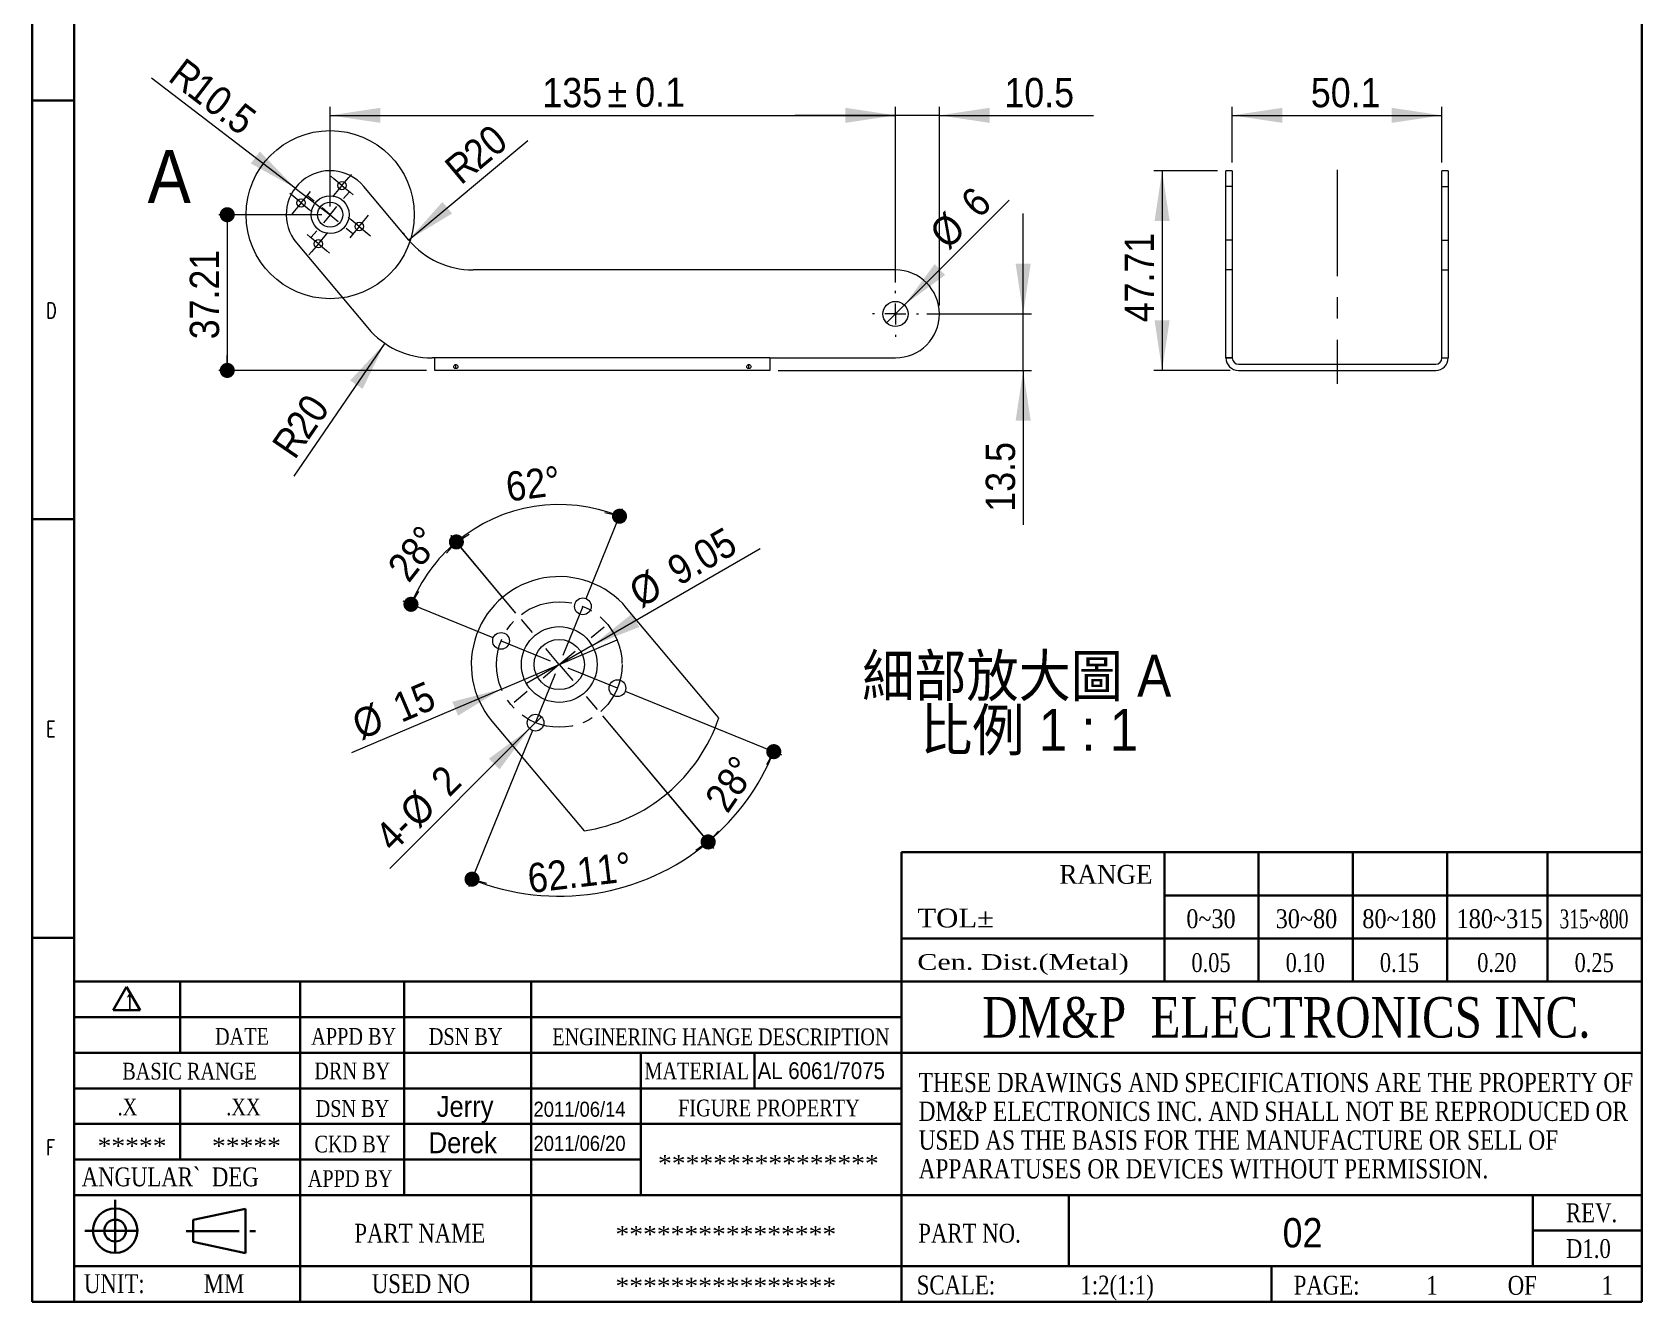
# Model space of a CAD drawing. Header units: millimetres. Extents: x 10 to 202, y 2 to 295.
# Drawn here: x 10 to 202.2, y 2.5 to 154.2 of the extents above; entities that cross this region are included whole.
import ezdxf

# ---------------------------------------------------------------- set-up
doc = ezdxf.new("R2010")
doc.units = ezdxf.units.MM
doc.header["$PDSIZE"] = -1
doc.linetypes.add('CENTER', pattern=[10.16, 6.35, -1.27, 1.27, -1.27])
doc.linetypes.add('CENTERX2', pattern=[20.32, 12.7, -2.54, 2.54, -2.54])
doc.layers.add('SLD-0', color=179, linetype='Continuous')
for name, color, linetype, lineweight in [('中心線2', 1, 'CENTER', 15), ('尺寸標柱線', 3, 'Continuous', 15), ('文字線性', 179, 'Continuous', 15)]:
    doc.layers.add(name, color=color, linetype=linetype, lineweight=lineweight)
doc.styles.add('SLDTEXTSTYLE0', font='GOTHIC.TTF', dxfattribs={"width": 0.913})
doc.styles.add('SLDTEXTSTYLE10', font='times.ttf', dxfattribs={"width": 1.26888})
doc.styles.add('SLDTEXTSTYLE11', font='times.ttf', dxfattribs={"width": 0.786331})
doc.styles.add('SLDTEXTSTYLE12', font='times.ttf', dxfattribs={"width": 0.8})
doc.styles.add('SLDTEXTSTYLE13', font='times.ttf', dxfattribs={"width": 1.090687})
doc.styles.add('SLDTEXTSTYLE14', font='txt_____.ttf', dxfattribs={"width": 0.75})
doc.styles.add('SLDTEXTSTYLE15', font='txt_____.ttf', dxfattribs={"width": 0.7})
doc.styles.add('SLDTEXTSTYLE16', font='GOTHIC.TTF', dxfattribs={"width": 0.913, "bigfont": 'bigfont'})
doc.styles.add('SLDTEXTSTYLE3', font='times.ttf', dxfattribs={"width": 0.950828})
doc.styles.add('SLDTEXTSTYLE4', font='times.ttf', dxfattribs={"width": 1.081739})
doc.styles.add('SLDTEXTSTYLE5', font='times.ttf', dxfattribs={"width": 0.846979})
doc.styles.add('SLDTEXTSTYLE6', font='times.ttf', dxfattribs={"width": 0.850598})
doc.styles.add('SLDTEXTSTYLE7', font='times.ttf', dxfattribs={"width": 0.853029})
doc.styles.add('SLDTEXTSTYLE8', font='times.ttf', dxfattribs={"width": 0.854773})
doc.styles.add('SLDTEXTSTYLE9', font='times.ttf', dxfattribs={"width": 0.683818})
doc.dimstyles.new('SLDDIMSTYLE0', dxfattribs={"dimtxt": 3.5, "dimasz": 6, "dimexe": 0, "dimexo": 0.0625, "dimgap": 0.875, "dimtad": 2, "dimdec": 1, "dimlfac": 2, "dimrnd": 1e-09, "dimzin": 12, "dimdsep": 46, "dimtxsty": 'SLDTEXTSTYLE0', "dimsah": 1, "dimcen": 0.09, "dimadec": 0, "dimazin": 0, "dimtfac": 1, "dimtdec": 1, "dimtofl": 0, "dimtmove": 0, "dimatfit": 3, "dimfxl": 0, "dimtolj": 1, "dimtzin": 12, "dimarcsym": 0})
doc.dimstyles.new('SLDDIMSTYLE1', dxfattribs={"dimtxt": 3.5, "dimasz": 6, "dimexe": 0, "dimexo": 0.0625, "dimgap": 0.875, "dimtad": 2, "dimdec": 1, "dimlfac": 2, "dimrnd": 1e-09, "dimzin": 12, "dimdsep": 46, "dimtxsty": 'SLDTEXTSTYLE0', "dimsah": 1, "dimcen": 0.09, "dimadec": 0, "dimazin": 0, "dimtfac": 1, "dimtdec": 1, "dimtofl": 0, "dimtmove": 0, "dimatfit": 3, "dimfxl": 0, "dimtolj": 1, "dimtzin": 12, "dimarcsym": 0})
doc.dimstyles.new('SLDDIMSTYLE10', dxfattribs={"dimtxt": 3.5, "dimasz": 1.8, "dimexe": 0, "dimexo": 0.0625, "dimgap": 0.875, "dimtad": 2, "dimdec": 4, "dimzin": 12, "dimdsep": 46, "dimtxsty": 'SLDTEXTSTYLE0', "dimblk1": 'DOT', "dimblk2": 'DOT', "dimsah": 1, "dimcen": 0.09, "dimadec": 0, "dimazin": 0, "dimtfac": 1, "dimtdec": 0, "dimtofl": 0, "dimtmove": 0, "dimatfit": 3, "dimldrblk": 'DOT', "dimfxl": 0, "dimtolj": 1, "dimtzin": 12, "dimarcsym": 0})
doc.dimstyles.new('SLDDIMSTYLE11', dxfattribs={"dimtxt": 3.5, "dimasz": 1.8, "dimexe": 0, "dimexo": 0.0625, "dimgap": 0.875, "dimtad": 2, "dimdec": 4, "dimzin": 12, "dimdsep": 46, "dimtxsty": 'SLDTEXTSTYLE0', "dimblk1": 'DOT', "dimblk2": 'DOT', "dimsah": 1, "dimcen": 0.09, "dimazin": 0, "dimtfac": 1, "dimtofl": 0, "dimtmove": 0, "dimatfit": 3, "dimldrblk": 'DOT', "dimfxl": 0, "dimtolj": 1, "dimtzin": 12, "dimarcsym": 0})
doc.dimstyles.new('SLDDIMSTYLE12', dxfattribs={"dimtxt": 3.5, "dimasz": 6, "dimexe": 0, "dimexo": 0.0625, "dimgap": 0.875, "dimtad": 2, "dimrnd": 1e-09, "dimzin": 12, "dimdsep": 46, "dimtxsty": 'SLDTEXTSTYLE0', "dimsah": 1, "dimcen": 0.09, "dimadec": 0, "dimazin": 0, "dimtfac": 1, "dimtmove": 0, "dimatfit": 3, "dimfxl": 0, "dimtolj": 1, "dimtzin": 12, "dimarcsym": 0})
doc.dimstyles.new('SLDDIMSTYLE13', dxfattribs={"dimtxt": 3.5, "dimasz": 6, "dimexe": 0, "dimexo": 0.0625, "dimgap": 0.875, "dimtad": 2, "dimrnd": 1e-09, "dimzin": 12, "dimdsep": 46, "dimtxsty": 'SLDTEXTSTYLE0', "dimsah": 1, "dimcen": 0.09, "dimadec": 0, "dimazin": 0, "dimtfac": 1, "dimtmove": 0, "dimatfit": 3, "dimfxl": 0, "dimtolj": 1, "dimtzin": 12, "dimarcsym": 0})
doc.dimstyles.new('SLDDIMSTYLE2', dxfattribs={"dimtxt": 3.5, "dimasz": 6, "dimexe": 0, "dimexo": 0.0625, "dimgap": 0.875, "dimtad": 2, "dimlfac": 2, "dimrnd": 1e-09, "dimzin": 12, "dimdsep": 46, "dimtxsty": 'SLDTEXTSTYLE0', "dimsah": 1, "dimcen": 0.09, "dimadec": 0, "dimazin": 0, "dimtfac": 1, "dimtofl": 0, "dimtmove": 0, "dimatfit": 3, "dimfxl": 0, "dimtolj": 1, "dimtzin": 12, "dimarcsym": 0})
doc.dimstyles.new('SLDDIMSTYLE3', dxfattribs={"dimtxt": 3.5, "dimasz": 6, "dimexe": 0, "dimexo": 0.0625, "dimgap": 0.875, "dimtad": 2, "dimlfac": 2, "dimrnd": 1e-09, "dimzin": 12, "dimdsep": 46, "dimtxsty": 'SLDTEXTSTYLE0', "dimsah": 1, "dimcen": 0.09, "dimadec": 0, "dimazin": 0, "dimtfac": 1, "dimtmove": 0, "dimatfit": 3, "dimfxl": 0, "dimtolj": 1, "dimtzin": 12, "dimarcsym": 0})
doc.dimstyles.new('SLDDIMSTYLE4', dxfattribs={"dimtxt": 3.5, "dimasz": 6, "dimexe": 0, "dimexo": 0.0625, "dimgap": 0.875, "dimtad": 2, "dimlfac": 2, "dimrnd": 1e-09, "dimzin": 12, "dimdsep": 46, "dimtxsty": 'SLDTEXTSTYLE0', "dimsah": 1, "dimcen": 0.09, "dimadec": 0, "dimazin": 0, "dimtfac": 1, "dimtofl": 0, "dimtmove": 1, "dimatfit": 3, "dimfxl": 0, "dimtolj": 1, "dimtzin": 12, "dimarcsym": 0})
doc.dimstyles.new('SLDDIMSTYLE5', dxfattribs={"dimtxt": 3.5, "dimasz": 6, "dimexe": 0, "dimexo": 0.0625, "dimgap": 0.875, "dimtad": 2, "dimlfac": 2, "dimrnd": 1e-09, "dimzin": 12, "dimdsep": 46, "dimtxsty": 'SLDTEXTSTYLE0', "dimsah": 1, "dimcen": 0.09, "dimadec": 0, "dimazin": 0, "dimtfac": 1, "dimtofl": 0, "dimtmove": 0, "dimatfit": 3, "dimfxl": 0, "dimtolj": 1, "dimtzin": 12, "dimarcsym": 0})
doc.dimstyles.new('SLDDIMSTYLE6', dxfattribs={"dimtxt": 3.5, "dimasz": 1.8, "dimexe": 0, "dimexo": 0.0625, "dimgap": 0.875, "dimtad": 2, "dimlfac": 2, "dimrnd": 1e-09, "dimzin": 12, "dimdsep": 46, "dimtxsty": 'SLDTEXTSTYLE0', "dimblk1": 'DOT', "dimblk2": 'DOT', "dimsah": 1, "dimcen": 0.09, "dimadec": 0, "dimazin": 0, "dimtfac": 1, "dimtofl": 0, "dimtmove": 0, "dimatfit": 3, "dimldrblk": 'DOT', "dimfxl": 0, "dimtolj": 1, "dimtzin": 12, "dimarcsym": 0})
doc.dimstyles.new('SLDDIMSTYLE7', dxfattribs={"dimtxt": 3.5, "dimasz": 6, "dimexe": 0, "dimexo": 0.0625, "dimgap": 0.875, "dimtad": 2, "dimdec": 1, "dimlfac": 2, "dimrnd": 1e-09, "dimzin": 12, "dimdsep": 46, "dimtxsty": 'SLDTEXTSTYLE0', "dimsah": 1, "dimcen": 0.09, "dimadec": 0, "dimazin": 0, "dimtfac": 1, "dimtdec": 1, "dimtofl": 0, "dimtmove": 0, "dimatfit": 3, "dimfxl": 0, "dimtolj": 1, "dimtzin": 12, "dimarcsym": 0})

# ---------------------------------------------------------------- blocks, each defined once
blk = doc.blocks.new('SW_NOTE_1')
at = {"layer": 'SLD-0', "color": 0, "char_height": 2.3, "attachment_point": 1, "style": 'SLDTEXTSTYLE12'}
for s, insert in [('THESE DRAWINGS AND SPECIFICATIONS ARE THE PROPERTY OF', (0, 3.02)), ('DM&P ELECTRONICS INC. AND SHALL NOT BE REPRODUCED OR ', (0, -0.42)), ('USED AS THE BASIS FOR THE MANUFACTURE OR SELL OF ', (0, -3.86)), ('APPARATUSES OR DEVICES WITHOUT PERMISSION.', (0, -7.29))]:
    blk.add_mtext(s, dxfattribs=dict(at, insert=insert))
blk = doc.blocks.new('*D8')
at = {"layer": '尺寸標柱線', "color": 5}
for p, q in [((113.08, 144.23), (101.08, 144.23)), ((113.08, 124.26), (113.08, 145.23)), ((118.33, 144.23), (113.08, 144.23)), ((118.33, 121.51), (118.33, 145.23)), ((118.33, 144.23), (136.72, 144.23))]:
    blk.add_line(p, q, dxfattribs=at)
for points in [[(113.08, 144.23), (107.08, 145.13), (107.08, 143.33)], [(118.33, 144.23), (124.33, 143.33), (124.33, 145.13)]]:
    blk.add_solid(points, dxfattribs=at)
at = {"layer": '尺寸標柱線', "color": 5, "insert": (126.09, 148.7), "char_height": 3.5, "attachment_point": 1, "style": 'SLDTEXTSTYLE0'}
blk.add_mtext('10.5', dxfattribs=at)
blk = doc.blocks.new('*D9')
at = {"layer": '尺寸標柱線', "color": 5}
for p, q in [((45.58, 133.36), (45.58, 145.23)), ((45.58, 144.23), (113.08, 144.23)), ((113.08, 124.26), (113.08, 145.23))]:
    blk.add_line(p, q, dxfattribs=at)
for points in [[(45.58, 144.23), (51.58, 143.33), (51.58, 145.13)], [(113.08, 144.23), (107.08, 145.13), (107.08, 143.33)]]:
    blk.add_solid(points, dxfattribs=at)
at = {"layer": '尺寸標柱線', "color": 5, "char_height": 3.5, "attachment_point": 1, "style": 'SLDTEXTSTYLE0'}
for s, insert in [('135', (70.92, 148.7)), ('%%p', (78.68, 148.7)), ('0.1', (82.01, 148.75))]:
    blk.add_mtext(s, dxfattribs=dict(at, insert=insert))
blk = doc.blocks.new('*D10')
at = {"layer": '尺寸標柱線', "color": 5}
for p, q in [((128.33, 120.51), (128.33, 132.51)), ((116.83, 120.51), (129.33, 120.51)), ((128.33, 113.76), (128.33, 120.51)), ((99.08, 113.76), (129.33, 113.76)), ((128.33, 113.76), (128.33, 95.3))]:
    blk.add_line(p, q, dxfattribs=at)
for points in [[(128.33, 120.51), (129.23, 126.51), (127.43, 126.51)], [(128.33, 113.76), (127.43, 107.76), (129.23, 107.76)]]:
    blk.add_solid(points, dxfattribs=at)
at = {"layer": '尺寸標柱線', "color": 5, "insert": (123.86, 96.89), "char_height": 3.5, "attachment_point": 1, "rotation": 90, "style": 'SLDTEXTSTYLE0'}
blk.add_mtext('13.5', dxfattribs=at)
blk = doc.blocks.new('*D11')
at = {"layer": '尺寸標柱線', "color": 5}
for q in [(126.67, 134.1), (112.02, 119.45)]:
    blk.add_line((114.14, 121.57), q, dxfattribs=at)
blk.add_solid([(114.14, 121.57), (119.02, 125.17), (117.75, 126.45)], dxfattribs=at)
at = {"layer": '尺寸標柱線', "color": 5, "char_height": 3.5, "attachment_point": 1, "rotation": 45, "style": 'SLDTEXTSTYLE0'}
for s, insert in [('6', (120.6, 134.27)), ('%%c', (116.87, 130.54))]:
    blk.add_mtext(s, dxfattribs=dict(at, insert=insert))
blk = doc.blocks.new('*D12')
at = {"layer": '尺寸標柱線', "color": 5}
blk.add_line((54.96, 129.36), (69.19, 141.21), dxfattribs=at)
blk.add_arc((62.64, 135.76), 10, 214.0674, 214.2894, dxfattribs=at)
blk.add_solid([(54.96, 129.36), (60.14, 132.51), (58.99, 133.89)], dxfattribs=at)
at = {"layer": '尺寸標柱線', "color": 5, "char_height": 3.5, "attachment_point": 1, "rotation": 39.778, "style": 'SLDTEXTSTYLE0'}
for s, insert in [('20', (61.14, 140.32)), ('R', (58.96, 138.51))]:
    blk.add_mtext(s, dxfattribs=dict(at, insert=insert))
blk = doc.blocks.new('*D13')
at = {"layer": '尺寸標柱線', "color": 5}
blk.add_line((52.1, 117), (41.24, 101.14), dxfattribs=at)
blk.add_solid([(52.1, 117), (47.97, 112.56), (49.45, 111.55)], dxfattribs=at)
at = {"layer": '尺寸標柱線', "color": 5, "char_height": 3.5, "attachment_point": 1, "rotation": 55.6151, "style": 'SLDTEXTSTYLE0'}
for s, insert in [('20', (40.06, 107.3)), ('R', (38.46, 104.96))]:
    blk.add_mtext(s, dxfattribs=dict(at, insert=insert))
blk = doc.blocks.new('_DOT')
at = {"color": 0, "linetype": 'ByBlock', "lineweight": -2}
blk.add_line((-0.5, 0), (-1, 0), dxfattribs=at)
at = {"color": 0, "linetype": 'ByBlock', "const_width": 0.5}
blk.add_lwpolyline([(-0.25, 0, 1), (0.25, 0, 1)], format="xyb", close=True, dxfattribs=at)
blk = doc.blocks.new('*D15')
at = {"layer": '尺寸標柱線', "color": 5}
for p, q in [((44.58, 132.36), (32.29, 132.36)), ((33.29, 132.36), (33.29, 113.76)), ((57.08, 113.76), (32.29, 113.76))]:
    blk.add_line(p, q, dxfattribs=at)
at = {"layer": '尺寸標柱線', "color": 5, "xscale": 1.8, "yscale": 1.8}
for p, rotation in [((33.29, 132.36, 2.48), 90.0000000000004), ((33.29, 113.76, 2.48), 270.0000000000004)]:
    blk.add_blockref('_DOT', p, dxfattribs=dict(at, rotation=rotation))
at = {"layer": '尺寸標柱線', "color": 5, "insert": (28.82, 117.48), "char_height": 3.5, "attachment_point": 1, "rotation": 90, "style": 'SLDTEXTSTYLE0'}
blk.add_mtext('37.21', dxfattribs=at)
blk = doc.blocks.new('*D16')
at = {"layer": '尺寸標柱線', "color": 5}
for q in [(24.24, 148.68), (45.58, 132.36)]:
    blk.add_line((41.41, 135.55), q, dxfattribs=at)
blk.add_solid([(41.41, 135.55), (37.19, 139.91), (36.1, 138.48)], dxfattribs=at)
at = {"layer": '尺寸標柱線', "color": 5, "char_height": 3.5, "attachment_point": 1, "rotation": 322.6026, "style": 'SLDTEXTSTYLE0'}
for s, insert in [('R', (28.2, 151.25)), ('10.5', (30.45, 149.53))]:
    blk.add_mtext(s, dxfattribs=dict(at, insert=insert))
blk = doc.blocks.new('SW_CENTERMARKSYMBOL_0')
at = {"layer": '中心線2', "color": 0}
for p, q in [((-1.92, 1.61), (-2.69, 2.26)), ((1.61, 1.92), (2.26, 2.69)), ((0, 0), (-0.96, 0.8)), ((0, 0), (-0.8, -0.96)), ((0, 0), (0.8, 0.96)), ((0, 0), (0.96, -0.8)), ((-1.61, -1.92), (-2.26, -2.69)), ((1.92, -1.61), (2.69, -2.26))]:
    blk.add_line(p, q, dxfattribs=at)
blk = doc.blocks.new('SW_CENTERMARKSYMBOL_1')
at = {"layer": '中心線2', "color": 0}
for p, q in [((0, 2.5), (0, 2.75)), ((-2.5, 0), (-2.75, 0)), ((0, 0), (-1.25, 0)), ((0, 0), (0, 1.25)), ((0, 0), (0, -1.25)), ((0, 0), (1.25, 0)), ((2.5, 0), (2.75, 0)), ((0, -2.5), (0, -2.75))]:
    blk.add_line(p, q, dxfattribs=at)
blk = doc.blocks.new('SW_CENTERMARKSYMBOL_2')
at = {"layer": '中心線2', "color": 0}
for p, q in [((-0.96, 0.8), (-1.34, 1.12)), ((0, 0), (-0.96, 0.8)), ((0, 0), (-0.8, -0.96)), ((0, 0), (0.8, 0.96)), ((0, 0), (0.96, -0.8)), ((0.8, 0.96), (1.12, 1.34)), ((-0.8, -0.96), (-1.12, -1.34)), ((0.96, -0.8), (1.34, -1.12))]:
    blk.add_line(p, q, dxfattribs=at)
blk = doc.blocks.new('SW_CENTERMARKSYMBOL_3')
at = {"layer": '中心線2', "color": 0}
for p, q in [((-0.96, 0.8), (-1.34, 1.12)), ((0, 0), (-0.96, 0.8)), ((0, 0), (-0.8, -0.96)), ((0, 0), (0.8, 0.96)), ((0, 0), (0.96, -0.8)), ((0.8, 0.96), (1.12, 1.34)), ((-0.8, -0.96), (-1.12, -1.34)), ((0.96, -0.8), (1.34, -1.12))]:
    blk.add_line(p, q, dxfattribs=at)
blk = doc.blocks.new('SW_CENTERMARKSYMBOL_4')
at = {"layer": '中心線2', "color": 0}
for p, q in [((-0.96, 0.8), (-1.34, 1.12)), ((0, 0), (-0.96, 0.8)), ((0, 0), (-0.8, -0.96)), ((0, 0), (0.8, 0.96)), ((0, 0), (0.96, -0.8)), ((0.8, 0.96), (1.12, 1.34)), ((-0.8, -0.96), (-1.12, -1.34)), ((0.96, -0.8), (1.34, -1.12))]:
    blk.add_line(p, q, dxfattribs=at)
blk = doc.blocks.new('SW_CENTERMARKSYMBOL_5')
at = {"layer": '中心線2', "color": 0}
for p, q in [((-0.96, 0.8), (-1.34, 1.12)), ((0, 0), (-0.96, 0.8)), ((0, 0), (-0.8, -0.96)), ((0, 0), (0.8, 0.96)), ((0, 0), (0.96, -0.8)), ((0.8, 0.96), (1.12, 1.34)), ((-0.8, -0.96), (-1.12, -1.34)), ((0.96, -0.8), (1.34, -1.12))]:
    blk.add_line(p, q, dxfattribs=at)
blk = doc.blocks.new('*D29')
at = {"layer": '尺寸標柱線', "color": 5}
for p, q in [((153.29, 138.61), (153.29, 145.23)), ((153.29, 144.23), (178.34, 144.23)), ((178.34, 138.61), (178.34, 145.23))]:
    blk.add_line(p, q, dxfattribs=at)
for points in [[(153.29, 144.23), (159.29, 143.33), (159.29, 145.13)], [(178.34, 144.23), (172.34, 145.13), (172.34, 143.33)]]:
    blk.add_solid(points, dxfattribs=at)
at = {"layer": '尺寸標柱線', "color": 5, "insert": (162.68, 148.7), "char_height": 3.5, "attachment_point": 1, "style": 'SLDTEXTSTYLE0'}
blk.add_mtext('50.1', dxfattribs=at)
blk = doc.blocks.new('*D30')
at = {"layer": '尺寸標柱線', "color": 5}
for p, q in [((151.54, 137.61), (143.92, 137.61)), ((144.92, 137.61), (144.92, 113.76)), ((153.04, 113.76), (143.92, 113.76))]:
    blk.add_line(p, q, dxfattribs=at)
for points in [[(144.92, 137.61), (144.02, 131.61), (145.82, 131.61)], [(144.92, 113.76), (145.82, 119.76), (144.02, 119.76)]]:
    blk.add_solid(points, dxfattribs=at)
at = {"layer": '尺寸標柱線', "color": 5, "insert": (140.45, 119.51), "char_height": 3.5, "attachment_point": 1, "rotation": 90, "style": 'SLDTEXTSTYLE0'}
blk.add_mtext('47.71', dxfattribs=at)
blk = doc.blocks.new('*D31')
at = {"layer": '尺寸標柱線', "color": 5}
for p, q in [((67.77, 84.78), (60.01, 94.03)), ((65.06, 81.83), (54.3, 86.2))]:
    blk.add_line(p, q, dxfattribs=at)
blk.add_arc((72.93, 78.63), 19.11, 130, 157.8888, dxfattribs=at)
at = {"layer": '尺寸標柱線', "color": 5, "xscale": 1.8, "yscale": 1.8}
for p, rotation in [((60.65, 93.27, 0.1), 48.71563881535944), ((55.23, 85.82, 0.1), 239.1731143459191)]:
    blk.add_blockref('_DOT', p, dxfattribs=dict(at, rotation=rotation))
at = {"layer": '尺寸標柱線', "color": 5, "insert": (52.21, 90.42), "char_height": 3.5, "attachment_point": 1, "rotation": 51.8811, "style": 'SLDTEXTSTYLE0'}
blk.add_mtext('28°', dxfattribs=at)
blk = doc.blocks.new('*D32')
at = {"layer": '尺寸標柱線', "color": 5}
for p, q in [((76.13, 86.5), (80.5, 97.26)), ((67.77, 84.78), (60, 94.04))]:
    blk.add_line(p, q, dxfattribs=at)
blk.add_arc((72.93, 78.63), 19.11, 67.8888, 130, dxfattribs=at)
at = {"layer": '尺寸標柱線', "color": 5, "xscale": 1.8, "yscale": 1.8}
for p, rotation in [((80.13, 96.34, 0.1), 346.6027328553176), ((60.65, 93.27, 0.1), 211.2860203059616)]:
    blk.add_blockref('_DOT', p, dxfattribs=dict(at, rotation=rotation))
at = {"layer": '尺寸標柱線', "color": 5, "insert": (66.37, 101.55), "char_height": 3.5, "attachment_point": 1, "rotation": 7.4934, "style": 'SLDTEXTSTYLE0'}
blk.add_mtext('62°', dxfattribs=at)
blk = doc.blocks.new('*D33')
at = {"layer": '尺寸標柱線', "color": 5}
for p, q in [((78.09, 72.48), (91.37, 56.66)), ((69.73, 70.75), (62.14, 52.06))]:
    blk.add_line(p, q, dxfattribs=at)
blk.add_arc((72.93, 78.63), 27.68, 247.8888, 310, dxfattribs=at)
at = {"layer": '尺寸標柱線', "color": 5, "xscale": 1.8, "yscale": 1.8}
for p, rotation in [((90.72, 57.43, 0.1), 33.88398465471963), ((62.52, 52.99, 0.1), 164.0047685065613)]:
    blk.add_blockref('_DOT', p, dxfattribs=dict(at, rotation=rotation))
at = {"layer": '尺寸標柱線', "color": 5, "insert": (68.98, 54.79), "char_height": 3.5, "attachment_point": 1, "rotation": 6.8029, "style": 'SLDTEXTSTYLE0'}
blk.add_mtext('62.11°', dxfattribs=at)
blk = doc.blocks.new('*D34')
at = {"layer": '尺寸標柱線', "color": 5}
for p, q in [((80.81, 75.43), (99.48, 67.84)), ((78.09, 72.48), (91.35, 56.68))]:
    blk.add_line(p, q, dxfattribs=at)
blk.add_arc((72.93, 78.63), 27.65, 310, 337.8888, dxfattribs=at)
at = {"layer": '尺寸標柱線', "color": 5, "xscale": 1.8, "yscale": 1.8}
for p, rotation in [((98.55, 68.22, 0.1), 61.76818229629944), ((90.71, 57.44, 0.1), 226.1205708649825)]:
    blk.add_blockref('_DOT', p, dxfattribs=dict(at, rotation=rotation))
at = {"layer": '尺寸標柱線', "color": 5, "insert": (90.13, 62.68), "char_height": 3.5, "attachment_point": 1, "rotation": 55.7953, "style": 'SLDTEXTSTYLE0'}
blk.add_mtext('28°', dxfattribs=at)
blk = doc.blocks.new('*D35')
at = {"layer": '尺寸標柱線', "color": 5}
for q in [(79.84, 81.56), (48.13, 68.09)]:
    blk.add_line((66.03, 75.7), q, dxfattribs=at)
blk.add_solid([(66.03, 75.7), (60.16, 74.18), (60.86, 72.52)], dxfattribs=at)
at = {"layer": '尺寸標柱線', "color": 5, "char_height": 3.5, "attachment_point": 1, "rotation": 23.0146, "style": 'SLDTEXTSTYLE0'}
for s, insert in [('15', (52.71, 74.87)), ('%%c', (47.86, 72.81))]:
    blk.add_mtext(s, dxfattribs=dict(at, insert=insert))
blk = doc.blocks.new('*D36')
at = {"layer": '尺寸標柱線', "color": 5}
for q in [(70.82, 72.39), (52.69, 54.26)]:
    blk.add_line((69.4, 70.97), q, dxfattribs=at)
blk.add_solid([(69.4, 70.97), (64.52, 67.37), (65.8, 66.09)], dxfattribs=at)
at = {"layer": '尺寸標柱線', "color": 5, "char_height": 3.5, "attachment_point": 1, "rotation": 45, "style": 'SLDTEXTSTYLE0'}
for s, insert in [('2', (57.33, 65.17)), ('%%c', (53.6, 61.44)), ('4-', (50.64, 58.56))]:
    blk.add_mtext(s, dxfattribs=dict(at, insert=insert))
blk = doc.blocks.new('*D37')
at = {"layer": '尺寸標柱線', "color": 5}
for q in [(96.92, 92.48), (69.01, 76.37)]:
    blk.add_line((76.85, 80.89), q, dxfattribs=at)
blk.add_solid([(76.85, 80.89), (82.5, 83.11), (81.6, 84.67)], dxfattribs=at)
at = {"layer": '尺寸標柱線', "color": 5, "char_height": 3.5, "attachment_point": 1, "rotation": 30, "style": 'SLDTEXTSTYLE0'}
for s, insert in [('9.05', (85.49, 91.01)), ('%%c', (80.92, 88.37))]:
    blk.add_mtext(s, dxfattribs=dict(at, insert=insert))
blk = doc.blocks.new('SW_NOTE_2')
at = {"layer": '文字線性', "color": 0, "char_height": 5, "attachment_point": 1, "style": 'SLDTEXTSTYLE16'}
for s, insert in [('細部放大圖 A ', (0, 6.39)), ('比例 1 : 1', (6.92, -0.08))]:
    blk.add_mtext(s, dxfattribs=dict(at, insert=insert))
blk = doc.blocks.new('SW_CENTERMARKSYMBOL_8')
at = {"layer": '中心線2', "color": 0}
for p, q in [((-3.21, 3.83), (-4.52, 5.38)), ((3.83, 3.21), (5.38, 4.52)), ((0, 0), (-1.92, -1.61)), ((0, 0), (-1.61, 1.92)), ((0, 0), (1.92, 1.61)), ((0, 0), (1.61, -1.92)), ((-3.83, -3.21), (-5.38, -4.52)), ((3.21, -3.83), (4.52, -5.38))]:
    blk.add_line(p, q, dxfattribs=at)

msp = doc.modelspace()

# ---------------------------------------------------------------- linework, layer by layer
at = {"color": 7, "linetype": 'Continuous', "lineweight": 15}
for p, q in [((153.287496, 137.61328), (152.537496, 137.61328)), ((152.537496, 135.737915), (152.537496, 137.61328)), ((153.287496, 137.61328), (153.287496, 135.737915)), ((179.087535, 137.61328), (178.337535, 137.61328)), ((178.337535, 135.737915), (178.337535, 137.61328)), ((179.087535, 137.61328), (179.087535, 135.737915)), ((54.980015, 129.329702), (49.602882, 135.737915)), ((153.287496, 135.737915), (152.537496, 135.737915)), ((152.537496, 129.329702), (152.537496, 135.737915)), ((153.287496, 135.737915), (153.287496, 129.329702)), ((178.337535, 135.737915), (179.087535, 135.737915)), ((178.337535, 129.329702), (178.337535, 135.737915)), ((179.087535, 135.737915), (179.087535, 129.329702)), ((41.559418, 128.988645), (50.083784, 118.829702)), ((153.287496, 129.329702), (152.537496, 129.329702)), ((152.537496, 125.757578), (152.537496, 129.329702)), ((153.287496, 129.329702), (153.287496, 125.757578)), ((178.337535, 129.329702), (179.087535, 129.329702)), ((178.337535, 125.757578), (178.337535, 129.329702)), ((179.087535, 129.329702), (179.087535, 125.757578)), ((98.08115, 125.757578), (62.640458, 125.757578)), ((113.081155, 125.757569), (98.08115, 125.757578)), ((153.287496, 125.757578), (152.537496, 125.757578)), ((152.537496, 125.757568), (152.537496, 125.757578)), ((153.287496, 125.757568), (152.537496, 125.757568)), ((152.537496, 115.257568), (152.537496, 125.757568)), ((153.287496, 125.757578), (153.287496, 125.757568)), ((153.287496, 125.757568), (153.287496, 115.257568)), ((178.337535, 125.757578), (179.087535, 125.757578)), ((178.337535, 125.757568), (178.337535, 125.757578)), ((178.337535, 115.257568), (178.337535, 125.757568)), ((178.337535, 125.757568), (179.087535, 125.757568)), ((179.087535, 125.757578), (179.087535, 125.757568)), ((179.087535, 125.757568), (179.087535, 115.257568)), ((58.081151, 115.257578), (57.744228, 115.257578)), ((98.08115, 115.257558), (58.081151, 115.257558)), ((58.081151, 113.757558), (58.081151, 115.257558)), ((98.08115, 113.757558), (58.081151, 113.757558)), ((98.08115, 115.257558), (113.081155, 115.257568)), ((98.08115, 115.257558), (98.08115, 113.757558)), ((153.287496, 115.257568), (152.537496, 115.257568)), ((152.537496, 115.257558), (152.537496, 115.257568)), ((152.537496, 115.257558), (153.287496, 115.257558)), ((153.287496, 115.257568), (153.287496, 115.257558)), ((153.635785, 114.624262), (153.638059, 114.628098)), ((154.037496, 114.507558), (177.587535, 114.507558)), ((154.037496, 113.757558), (177.587535, 113.757558)), ((178.220832, 114.855848), (178.216996, 114.858121)), ((178.337535, 115.257568), (179.087535, 115.257568)), ((178.337535, 115.257558), (178.337535, 115.257568)), ((178.337535, 115.257558), (179.087535, 115.257558)), ((179.087535, 115.257568), (179.087535, 115.257558)), ((91.730323, 72.560943), (80.976062, 85.377368)), ((64.889133, 71.878829), (75.894625, 58.76299)), ((91.987186, 72.278386), (91.730323, 72.560943))]:
    msp.add_line(p, q, dxfattribs=at)
at = {"color": 8, "linetype": 'Continuous', "lineweight": 15}
for p, q in [((60.581149, 113.981852), (60.581149, 114.468525)), ((95.581151, 113.981852), (95.581151, 114.468525))]:
    msp.add_line(p, q, dxfattribs=at)
at = {"color": 7, "linetype": 'Continuous', "lineweight": 0}
msp.add_circle((45.58115, 132.36328), 10.042362, dxfattribs=at)
at = {"color": 7, "linetype": 'Continuous', "lineweight": 15}
for centre, radius in [((45.58115, 132.36328), 2.2625), ((46.992673, 135.837486), 0.5), ((42.106945, 133.774803), 0.5), ((45.58115, 132.36328), 1.5), ((49.055356, 130.951757), 0.5), ((44.169628, 128.889075), 0.5), ((113.08115, 120.507568), 1.5), ((75.75564, 85.576508), 0.999999), ((72.932597, 78.628098), 4.525001), ((65.98419, 81.451146), 1.000001), ((72.932599, 78.628099), 3), ((79.881009, 75.805053), 1), ((70.109554, 71.679689), 1.000001)]:
    msp.add_circle(centre, radius, dxfattribs=at)
for centre, radius, start, end in [((45.58115, 132.36328), 5.25, 40, 220), ((62.640457, 135.757578), 10, 220, 270), ((113.08115, 120.507568), 5.25, 270.00003817, 89.99996183), ((57.744227, 125.257578), 10, 220, 270), ((154.037496, 115.257558), 1.5, 180, 270), ((154.037496, 115.257558), 0.75, 180, 270), ((177.587535, 115.257558), 0.75, 270, 0), ((177.587535, 115.257558), 1.5, 270, 0), ((72.932595, 78.628101), 10.499998, 39.99998798, 220.00002774)]:
    msp.add_arc(centre, radius, start, end, dxfattribs=at)
at = {"color": 7, "linetype": 'Continuous', "lineweight": 0}
msp.add_arc((72.932597, 78.628101), 20.084727, 278.48072149, 341.56996094, dxfattribs=at)
at = {"color": 7, "linetype": 'Continuous', "lineweight": 15}
for points in [[(60.58115, 113.981852), (60.541313, 113.981849), (60.502967, 113.988917), (60.437717, 114.013391), (60.411381, 114.030352), (60.349839, 114.089846), (60.331149, 114.141148), (60.331152, 114.252659), (60.349826, 114.313897), (60.411942, 114.394998), (60.43831, 114.419809), (60.503024, 114.45687), (60.542096, 114.468525), (60.58115, 114.468525)], [(60.58115, 114.468525), (60.620182, 114.468525), (60.659366, 114.456829), (60.724003, 114.419793), (60.75066, 114.394678), (60.812572, 114.313622), (60.831145, 114.252674), (60.831156, 114.141172), (60.812447, 114.089648), (60.750431, 114.029971), (60.724232, 114.013235), (60.65934, 113.988944), (60.620965, 113.981855), (60.58115, 113.981852)], [(95.58115, 113.981852), (95.541315, 113.981855), (95.502967, 113.988917), (95.437717, 114.013391), (95.411381, 114.030352), (95.349839, 114.089846), (95.331149, 114.141148), (95.331152, 114.252659), (95.349826, 114.313897), (95.411942, 114.394998), (95.43831, 114.419809), (95.503024, 114.45687), (95.542096, 114.468525), (95.58115, 114.468525)], [(95.58115, 114.468525), (95.620182, 114.468525), (95.659366, 114.456829), (95.724003, 114.419793), (95.75066, 114.394678), (95.812572, 114.313622), (95.831145, 114.252674), (95.831156, 114.141172), (95.812447, 114.089648), (95.750431, 114.029971), (95.724232, 114.013235), (95.65934, 113.988944), (95.620963, 113.981849), (95.58115, 113.981852)]]:
    msp.add_open_spline(points, degree=3, knots=[0, 0, 0, 0, 0.125, 0.125, 0.25, 0.25, 0.5, 0.5, 0.75, 0.75, 0.875, 0.875, 1, 1, 1, 1], dxfattribs=at)
at = {"layer": 'SLD-0', "color": 7, "linetype": 'Continuous', "lineweight": 30}
for p, q in [((10, 294.5), (10, 2.5)), ((10, 146), (15, 146)), ((10, 96), (15, 96)), ((113.8, 56.208203), (202.2, 56.208203)), ((113.8, 56.208203), (113.8, 40.75)), ((145.2, 56.208203), (145.2, 40.75)), ((156.45, 56.208203), (156.45, 40.75)), ((167.7, 56.208203), (167.7, 40.75)), ((178.95, 56.208203), (178.95, 40.75)), ((190.95, 56.208203), (190.95, 40.75)), ((145.2, 51.055469), (202.2, 51.055469)), ((113.8, 45.902734), (202.2, 45.902734)), ((113.8, 40.75), (202.2, 40.75)), ((29.238855, 12.275939), (35.451436, 13.601727)), ((35.451436, 13.601727), (35.451436, 8.296617)), ((29.238855, 12.275939), (29.238855, 9.65899)), ((29.238855, 9.65899), (35.451436, 8.296617)), ((202.2, 2.5), (10, 2.5))]:
    msp.add_line(p, q, dxfattribs=at)
at = {"layer": 'SLD-0', "color": 7, "lineweight": 30}
for p, q in [((15, 289.5), (15, 2.5)), ((202.2, 2.5), (202.2, 289.5)), ((15, 57.75), (15, 2.5)), ((15, 57.75), (15, 2.5)), ((15, 46), (10, 46)), ((202.2, 40.75), (15, 40.75)), ((27.669706, 40.65357), (27.669706, 32.25)), ((41.990952, 40.75), (41.990952, 15.249928)), ((54.398926, 40.75), (54.398926, 15.249928)), ((69.6, 2.5), (69.6, 40.75)), ((113.8, 40.75), (113.8, 2.5)), ((21.27295, 40.14141), (19.661188, 37.349757)), ((22.884711, 37.349757), (21.27295, 40.14141)), ((19.661188, 37.349757), (22.884711, 37.349757)), ((113.8, 36.5), (15, 36.5)), ((202.2, 32.25), (15, 32.25)), ((82.680054, 32.25), (82.680054, 15.249928)), ((96.253784, 32.25), (96.253784, 28)), ((113.8, 28), (15, 28)), ((27.669706, 28), (27.669706, 19.5)), ((113.8, 23.75), (15, 23.75)), ((82.680054, 19.5), (15, 19.5)), ((69.6, 15.249928), (15, 15.249928)), ((41.990952, 15.249928), (41.990952, 2.5)), ((69.6, 15.249928), (202.2, 15.249928)), ((133.8, 15.249928), (133.8, 6.75)), ((189.2, 6.75), (189.2, 15.249928)), ((202.2, 11), (189.2, 11)), ((15, 6.75), (202.2, 6.75)), ((158, 2.5), (158, 6.75))]:
    msp.add_line(p, q, dxfattribs=at)
at = {"layer": 'SLD-0', "color": 7, "linetype": 'CENTER', "lineweight": 30}
for p, q in [((19.892303, 14.684671), (19.892303, 7.668423)), ((16.270071, 10.961909), (23.625373, 10.961909)), ((28.380602, 10.956014), (36.671534, 10.956014))]:
    msp.add_line(p, q, dxfattribs=at)
at = {"layer": 'SLD-0', "color": 7, "linetype": 'Continuous', "lineweight": 30}
for centre, radius in [((19.912001, 11.008058), 2.651387), ((19.920447, 11.00507), 1.302772)]:
    msp.add_circle(centre, radius, dxfattribs=at)
at = {"layer": '中心線2', "color": 1, "linetype": 'CENTERX2', "lineweight": 0}
msp.add_line((165.812516, 137.737915), (165.812516, 112.145496), dxfattribs=at)
at = {"layer": '中心線2', "color": 1, "lineweight": 0}
for p in [(75.755643, 85.576509), (65.984186, 81.451145), (70.109551, 71.679688), (79.881007, 75.805053)]:
    msp.add_line(p, (72.932597, 78.628099), dxfattribs=at)
msp.add_circle((72.932597, 78.628099), 7.5, dxfattribs=at)
at = {"layer": '尺寸標柱線', "color": 5, "lineweight": 0}
msp.add_point((118.33115, 120.507568), dxfattribs=at)

# ---------------------------------------------------------------- block references
at = {"layer": 'SLD-0', "color": 7}
msp.add_blockref('SW_NOTE_1', (115.85331, 26.829865), dxfattribs=at)
at = {"layer": '中心線2', "color": 1}
for name, p in [('SW_CENTERMARKSYMBOL_4', (46.992673, 135.837486)), ('SW_CENTERMARKSYMBOL_3', (42.106945, 133.774803)), ('SW_CENTERMARKSYMBOL_0', (45.58115, 132.36328)), ('SW_CENTERMARKSYMBOL_5', (49.055356, 130.951757)), ('SW_CENTERMARKSYMBOL_2', (44.169628, 128.889075)), ('SW_CENTERMARKSYMBOL_1', (113.08115, 120.507568)), ('SW_CENTERMARKSYMBOL_8', (72.932594, 78.628099))]:
    msp.add_blockref(name, p, dxfattribs=at)
at = {"layer": '文字線性', "color": 116}
msp.add_blockref('SW_NOTE_2', (109.112034, 73.399295), dxfattribs=at)

# ---------------------------------------------------------------- texts
at = {"color": 7, "linetype": 'Continuous', "lineweight": 0, "insert": (23.773242, 140.110892), "char_height": 6.35, "attachment_point": 1, "style": 'SLDTEXTSTYLE0'}
msp.add_mtext('A', dxfattribs=at)
at = {"layer": 'SLD-0', "color": 7, "attachment_point": 1}
for s, insert, char_height, style in [('D', (11.666667, 121.852425), 1.852083, 'SLDTEXTSTYLE14'), ('E', (11.666667, 71.852425), 1.852083, 'SLDTEXTSTYLE14'), ('RANGE', (132.65198, 54.684077), 2.25, 'SLDTEXTSTYLE3'), ('TOL±', (115.691583, 49.470602), 2.25, 'SLDTEXTSTYLE4'), ('0~30', (147.81881, 49.389671), 2.25, 'SLDTEXTSTYLE5'), ('30~80', (158.48586, 49.389671), 2.25, 'SLDTEXTSTYLE6'), ('80~180', (168.825, 49.389671), 2.25, 'SLDTEXTSTYLE7'), ('180~315', (180.075, 49.389671), 2.25, 'SLDTEXTSTYLE8'), ('315~800', (192.375, 49.37087), 2.25, 'SLDTEXTSTYLE9'), ('Cen. Dist.(Metal)', (115.691583, 44.033979), 1.875, 'SLDTEXTSTYLE10'), ('0.05', (148.425, 44.147457), 2.25, 'SLDTEXTSTYLE11'), ('0.10', (159.675, 44.147457), 2.25, 'SLDTEXTSTYLE11'), ('0.15', (170.925, 44.147457), 2.25, 'SLDTEXTSTYLE11'), ('0.20', (182.55, 44.147457), 2.25, 'SLDTEXTSTYLE11'), ('0.25', (194.175, 44.147457), 2.25, 'SLDTEXTSTYLE11'), ('1', (21.06793, 39.251727), 1.8, 'SLDTEXTSTYLE15'), ('DM&P  ELECTRONICS INC.', (123.441439, 38.90286), 4.83, 'SLDTEXTSTYLE12'), ('DATE', (31.828312, 35.205695), 2, 'SLDTEXTSTYLE12'), ('APPD BY', (43.320634, 35.205695), 2, 'SLDTEXTSTYLE12'), ('DSN BY', (57.360048, 35.189654), 2, 'SLDTEXTSTYLE12'), ('ENGINERING HANGE DESCRIPTION', (72.099712, 35.155168), 2, 'SLDTEXTSTYLE12'), ('BASIC RANGE', (20.756734, 31.050283), 2, 'SLDTEXTSTYLE12'), ('DRN BY', (43.687119, 31.08105), 2, 'SLDTEXTSTYLE12'), ('MATERIAL', (83.108821, 31.08105), 2, 'SLDTEXTSTYLE12'), ('.X', (20.197147, 26.769539), 2, 'SLDTEXTSTYLE12'), ('.XX', (33.174872, 26.769539), 2, 'SLDTEXTSTYLE12'), ('DSN BY', (43.840744, 26.594802), 2, 'SLDTEXTSTYLE12'), ('FIGURE PROPERTY', (87.128668, 26.655168), 2, 'SLDTEXTSTYLE12'), ('F', (11.666667, 21.852425), 1.852083, 'SLDTEXTSTYLE14'), ('*****', (17.803076, 22.1132), 2, 'SLDTEXTSTYLE13'), ('*****', (31.46633, 22.1132), 2, 'SLDTEXTSTYLE13'), ('CKD BY', (43.704633, 22.344802), 2, 'SLDTEXTSTYLE12'), ('****************', (84.725886, 20.037323), 2, 'SLDTEXTSTYLE13'), ('ANGULAR`  DEG', (15.90436, 18.549332), 2.25, 'SLDTEXTSTYLE12'), ('APPD BY', (42.904812, 18.224484), 2, 'SLDTEXTSTYLE12'), ('REV.', (193.140737, 14.263964), 2.25, 'SLDTEXTSTYLE12'), ('PART NAME', (48.47219, 11.818511), 2.25, 'SLDTEXTSTYLE12'), ('****************', (79.645155, 11.568819), 2, 'SLDTEXTSTYLE13'), ('PART NO.', (115.806468, 11.818511), 2.25, 'SLDTEXTSTYLE12'), ('D1.0', (193.140737, 9.988477), 2.25, 'SLDTEXTSTYLE12'), ('UNIT:', (16.181511, 5.799712), 2.25, 'SLDTEXTSTYLE12'), ('MM', (30.494902, 5.799712), 2.25, 'SLDTEXTSTYLE12'), ('USED NO', (50.554164, 5.799712), 2.25, 'SLDTEXTSTYLE12'), ('****************', (79.645155, 5.379054), 2, 'SLDTEXTSTYLE13'), ('SCALE:', (115.618767, 5.628746), 2.25, 'SLDTEXTSTYLE12'), ('1:2(1:1)', (135.166212, 5.628746), 2.25, 'SLDTEXTSTYLE12'), ('PAGE:', (160.636936, 5.615788), 2.25, 'SLDTEXTSTYLE12'), ('1', (176.457793, 5.594062), 2.25, 'SLDTEXTSTYLE12'), ('OF', (186.189947, 5.594062), 2.25, 'SLDTEXTSTYLE12'), ('1', (197.393563, 5.594062), 2.25, 'SLDTEXTSTYLE12')]:
    msp.add_mtext(s, dxfattribs=dict(at, insert=insert, char_height=char_height, style=style))
at = {"layer": '文字線性', "color": 5, "attachment_point": 1, "style": 'SLDTEXTSTYLE0'}
for s, insert, char_height in [('AL 6061/7075', (96.615137, 31.112941), 2), ('Jerry', (58.300666, 27.096395), 2.5), ('2011/06/14', (69.85878, 26.407394), 1.8), ('Derek', (57.340596, 22.753524), 2.5), ('2011/06/20', (69.85878, 22.324681), 1.8), ('02', (159.313259, 12.50385), 3.5)]:
    msp.add_mtext(s, dxfattribs=dict(at, insert=insert, char_height=char_height))

# ---------------------------------------------------------------- dimensions: what is measured, and where the dimension line sits
at = {"layer": '尺寸標柱線', "color": 5}
for center, mpoint, dimstyle, picture, middle in [((45.58115, 132.36328), (41.410329, 135.551814), 'SLDDIMSTYLE7', '*D16', (30.063687, 144.226176)), ((62.640457, 135.757578), (54.955161, 129.359436), 'SLDDIMSTYLE4', '*D12', (64.892998, 137.632859)), ((57.744227, 125.257578), (52.096735, 117.004952), 'SLDDIMSTYLE5', '*D13', (44.302903, 105.615895))]:
    dim = msp.add_radius_dim(center=center, mpoint=mpoint, dimstyle=dimstyle, dxfattribs=at)
    dim.commit()
    dim.dimension.update_dxf_attribs({"geometry": picture, "text_midpoint": middle, "dimtype": 164})
dim = msp.add_linear_dim(base=(113.08115, 144.226166), p1=(45.58115, 132.36328), p2=(113.08115, 123.257568), text='<>%%p0.1', dimstyle='SLDDIMSTYLE2', dxfattribs=at)
dim.commit()
dim.dimension.update_dxf_attribs({"geometry": '*D9', "text_midpoint": (79.701207, 144.226166), "dimtype": 160})
for base, p1, p2, dimstyle, picture, middle in [((113.08115, 144.226166), (118.33115, 120.507568), (113.08115, 123.257568), 'SLDDIMSTYLE1', '*D8', (130.613329, 144.226166)), ((178.337535, 144.226166), (153.287496, 137.61328), (178.337535, 137.61328), 'SLDDIMSTYLE0', '*D29', (167.202232, 144.226166))]:
    dim = msp.add_linear_dim(base=base, p1=p1, p2=p2, dimstyle=dimstyle, dxfattribs=at)
    dim.commit()
    dim.dimension.update_dxf_attribs({"geometry": picture, "text_midpoint": middle, "dimtype": 160})
for base, p1, p2, dimstyle, picture, middle in [((144.922345, 113.757558), (152.537496, 137.61328), (154.037496, 113.757558), 'SLDDIMSTYLE2', '*D30', (144.922345, 125.330101)), ((33.286986, 113.757558), (45.58115, 132.36328), (58.08115, 113.757558), 'SLDDIMSTYLE6', '*D15', (33.286986, 123.29753)), ((128.33115, 120.507568), (98.08115, 113.757558), (115.83115, 120.507568), 'SLDDIMSTYLE1', '*D10', (128.33115, 101.410154))]:
    dim = msp.add_linear_dim(base=base, p1=p1, p2=p2, angle=90, dimstyle=dimstyle, dxfattribs=at)
    dim.commit()
    dim.dimension.update_dxf_attribs({"geometry": picture, "text_midpoint": middle, "dimtype": 160})
for p1, p2, dimstyle, picture, middle in [((112.02049, 119.446908), (114.141811, 121.568229), 'SLDDIMSTYLE3', '*D11', (122.959155, 130.385573)), ((69.013832, 76.365599), (76.851362, 80.890599), 'SLDDIMSTYLE13', '*D37', (89.513754, 88.201239)), ((79.835635, 81.560343), (66.029558, 75.695854), 'SLDDIMSTYLE12', '*D35', (54.229788, 70.683603))]:
    dim = msp.add_diameter_dim_2p(p1=p1, p2=p2, dimstyle=dimstyle, dxfattribs=at)
    dim.commit()
    dim.dimension.update_dxf_attribs({"geometry": picture, "text_midpoint": middle, "dimtype": 163})
for base, line1, line2, dimstyle, picture, middle in [((69.960941, 97.509009), ((75.755643, 85.576509), (72.932597, 78.628099)), ((68.417014, 84.009561), (77.44818, 73.246636)), 'SLDDIMSTYLE10', '*D32', (70.440005, 97.578204)), ((57.483631, 89.875361), ((68.417014, 84.009561), (77.44818, 73.246636)), ((65.984186, 81.451145), (72.932597, 78.628099)), 'SLDDIMSTYLE10', '*D31', (57.898581, 90.424278)), ((77.235566, 51.288465), ((70.109551, 71.679688), (72.932597, 78.628099)), ((68.417014, 84.009561), (77.44818, 73.246636)), 'SLDDIMSTYLE11', '*D33', (76.210942, 51.146767)), ((95.290125, 62.351218), ((68.417014, 84.009561), (77.44818, 73.246636)), ((79.881007, 75.805053), (72.932597, 78.628099)), 'SLDDIMSTYLE10', '*D34', (95.804202, 63.081857))]:
    dim = msp.add_angular_dim_2l(base=base, line1=line1, line2=line2, dimstyle=dimstyle, dxfattribs=at)
    dim.commit()
    dim.dimension.update_dxf_attribs({"geometry": picture, "text_midpoint": middle, "dimtype": 162})
dim = msp.add_diameter_dim_2p(p1=(70.816658, 72.386795), p2=(69.402444, 70.972581), text='4-<>', dimstyle='SLDDIMSTYLE13', dxfattribs=at)
dim.commit()
dim.dimension.update_dxf_attribs({"geometry": '*D36', "text_midpoint": (57.898591, 59.468729), "dimtype": 163})

doc.saveas('drawing.dxf')
